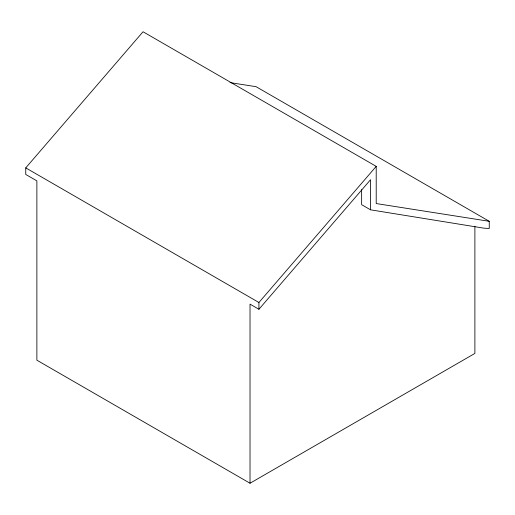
<?xml version="1.0" encoding="UTF-8"?>
<svg xmlns="http://www.w3.org/2000/svg" width="515" height="515" viewBox="0 0 515 515"><rect width="100%" height="100%" fill="white"/><g stroke="black" fill="none" stroke-linecap="round" stroke-linejoin="round"><path stroke-width="0.77" d="M474.894 226.214L474.894 353.412L250.02 483.244L36.874 360.185L36.874 180.881L25.75 174.456L25.75 167.877L143.041 31.756L376.208 166.371L376.208 203.554L489.25 221.308L489.25 228.499L483.791 228.145L370.543 209.824L361.639 204.687L361.639 189.636M250.02 483.244L250.02 304.133L258.916 309.27L258.916 302.498L376.208 166.371M258.916 309.27L370.543 179.722L370.543 209.824M229.999 82.593L256.084 86.694L489.25 221.308M25.75 167.877L258.916 302.498"/></g></svg>
